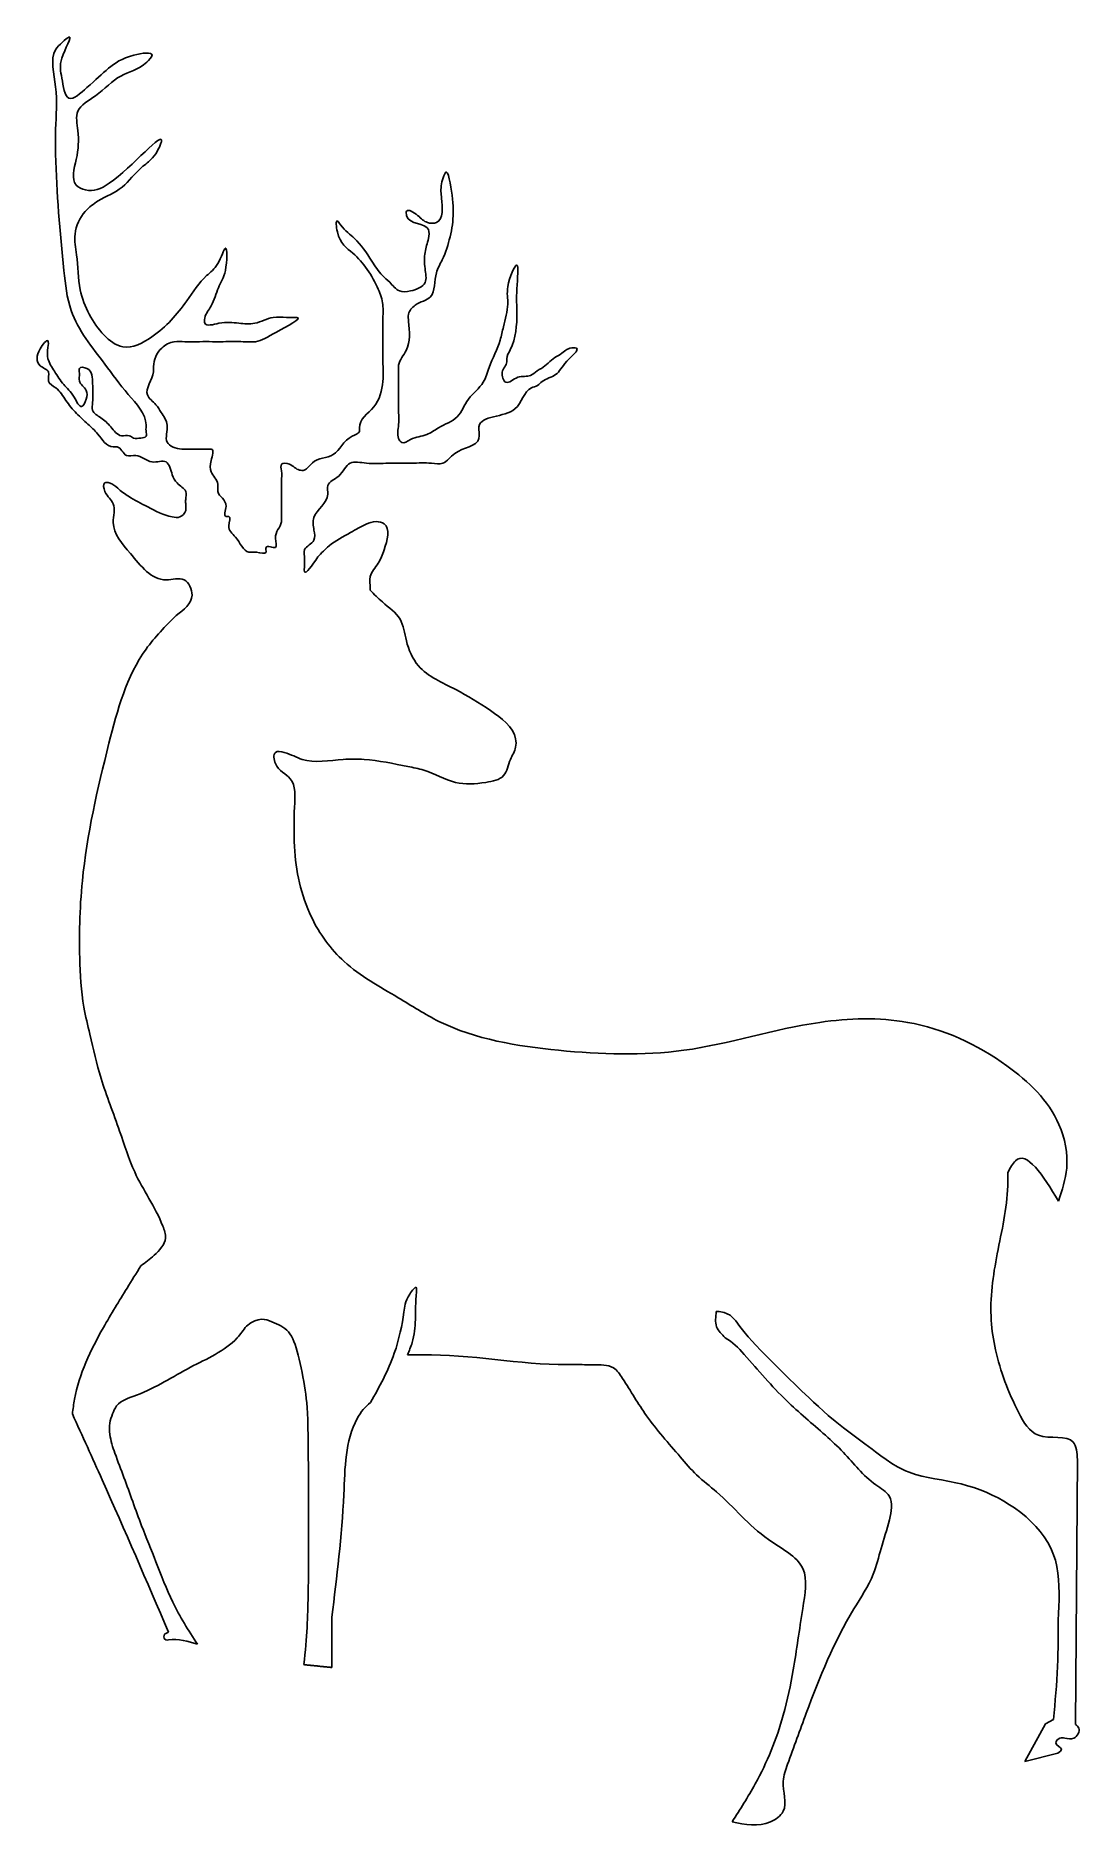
# Model space of a CAD drawing. Header units: millimetres. Extents: x -1.1 to 11.5, y -3.5 to 18.2.
import ezdxf

# ---------------------------------------------------------------- set-up
doc = ezdxf.new("R2010")
doc.units = ezdxf.units.MM

msp = doc.modelspace()

# ---------------------------------------------------------------- linework, layer by layer
for p, q in [((7.228, 2.732), (7.168, 2.743)), ((7.302, 2.7), (7.228, 2.732)), ((7.372, 2.632), (7.302, 2.7)), ((7.421, 2.564), (7.372, 2.632)), ((7.469, 2.501), (7.421, 2.564)), ((7.52, 2.439), (7.469, 2.501)), ((7.573, 2.38), (7.52, 2.439)), ((7.604, 2.346), (7.573, 2.38)), ((7.681, 2.264), (7.604, 2.346)), ((7.737, 2.206), (7.681, 2.264)), ((7.793, 2.149), (7.737, 2.206)), ((7.849, 2.093), (7.793, 2.149)), ((7.906, 2.036), (7.849, 2.093)), ((7.964, 1.98), (7.906, 2.036)), ((8.021, 1.924), (7.964, 1.98)), ((8.079, 1.869), (8.021, 1.924)), ((8.137, 1.813), (8.079, 1.869)), ((8.17, 1.781), (8.137, 1.813)), ((8.253, 1.702), (8.17, 1.781)), ((8.312, 1.647), (8.253, 1.702)), ((8.371, 1.593), (8.312, 1.647)), ((8.43, 1.539), (8.371, 1.593)), ((8.49, 1.486), (8.43, 1.539)), ((8.574, 1.416), (8.49, 1.486)), ((8.612, 1.384), (8.574, 1.416)), ((8.675, 1.335), (8.612, 1.384)), ((8.738, 1.286), (8.675, 1.335)), ((8.802, 1.238), (8.738, 1.286)), ((8.867, 1.191), (8.802, 1.238)), ((8.931, 1.143), (8.867, 1.191)), ((9.021, 1.077), (8.931, 1.143)), ((9.061, 1.047), (9.021, 1.077)), ((9.126, 0.998), (9.061, 1.047)), ((9.191, 0.951), (9.126, 0.998)), ((9.258, 0.906), (9.191, 0.951)), ((9.326, 0.865), (9.258, 0.906)), ((11.505, 0.951), (11.481, -2.253)), ((9.422, 0.817), (9.326, 0.865)), ((9.469, 0.798), (9.422, 0.817)), ((9.544, 0.772), (9.469, 0.798)), ((9.621, 0.752), (9.544, 0.772)), ((9.699, 0.734), (9.621, 0.752)), ((9.778, 0.719), (9.699, 0.734)), ((9.858, 0.705), (9.778, 0.719)), ((9.937, 0.69), (9.858, 0.705)), ((10.054, 0.667), (9.937, 0.69)), ((10.096, 0.657), (10.054, 0.667)), ((10.173, 0.636), (10.096, 0.657)), ((10.25, 0.613), (10.173, 0.636)), ((10.326, 0.586), (10.25, 0.613)), ((10.4, 0.556), (10.326, 0.586)), ((10.473, 0.523), (10.4, 0.556)), ((10.545, 0.487), (10.473, 0.523)), ((10.615, 0.448), (10.545, 0.487)), ((10.684, 0.405), (10.615, 0.448)), ((10.741, 0.367), (10.684, 0.405)), ((10.818, 0.31), (10.741, 0.367)), ((10.882, 0.257), (10.818, 0.31)), ((10.942, 0.201), (10.882, 0.257)), ((11, 0.142), (10.942, 0.201)), ((11.053, 0.08), (11, 0.142)), ((11.101, 0.016), (11.053, 0.08)), ((11.145, -0.051), (11.101, 0.016)), ((11.182, -0.121), (11.145, -0.051)), ((11.208, -0.18), (11.182, -0.121)), ((11.237, -0.267), (11.208, -0.18)), ((11.255, -0.344), (11.237, -0.267)), ((11.268, -0.422), (11.255, -0.344)), ((11.276, -0.501), (11.268, -0.422)), ((11.28, -0.581), (11.276, -0.501)), ((11.282, -0.663), (11.28, -0.581)), ((11.275, -0.909), (11.278, -0.827)), ((11.278, -0.827), (11.281, -0.745)), ((11.281, -0.745), (11.282, -0.663)), ((11.269, -1.105), (11.272, -0.991)), ((11.272, -0.991), (11.275, -0.909)), ((11.269, -1.153), (11.269, -1.105)), ((11.269, -1.233), (11.269, -1.153)), ((11.269, -1.325), (11.269, -1.233)), ((2.483, -1.487), (2.483, -1.564)), ((11.263, -1.552), (11.266, -1.472)), ((11.266, -1.472), (11.268, -1.393)), ((11.268, -1.393), (11.269, -1.325)), ((11.249, -1.792), (11.254, -1.712)), ((11.254, -1.712), (11.259, -1.632)), ((11.259, -1.632), (11.263, -1.552)), ((11.236, -1.952), (11.242, -1.872)), ((11.242, -1.872), (11.249, -1.792)), ((11.214, -2.192), (11.221, -2.112)), ((11.221, -2.112), (11.229, -2.032)), ((11.229, -2.032), (11.236, -1.952)), ((10.869, -2.7), (11.116, -2.247)), ((11.116, -2.247), (11.214, -2.192)), ((11.267, -2.602), (10.869, -2.7))]:
    msp.add_line(p, q)
for points in [[(0.601, 11.167), (0.792, 11.412), (0.696, 11.598), (0.478, 11.598), (0.046, 11.918), (-0.161, 12.292), (-0.161, 12.518), (-0.262, 12.666), (-0.262, 12.773), (-0.209, 12.773), (-0.107, 12.706), (0.024, 12.609), (0.256, 12.481), (0.553, 12.359), (0.644, 12.359), (0.715, 12.437), (0.715, 12.521), (0.715, 12.571), (0.715, 12.666), (0.61, 12.77), (0.553, 12.868), (0.478, 13.025), (0.308, 13.025), (0.111, 13.103), (-0.001, 13.103), (-0.113, 13.208), (-0.163, 13.208), (-0.35, 13.364), (-0.469, 13.483), (-0.605, 13.612), (-0.734, 13.768), (-0.856, 13.92), (-0.944, 14.002), (-0.944, 14.11), (-1.046, 14.189), (-1.046, 14.393), (-0.951, 14.491), (-0.951, 14.41), (-0.951, 14.274), (-0.873, 14.122), (-0.761, 13.962), (-0.635, 13.81), (-0.544, 13.694), (-0.489, 13.783), (-0.489, 13.891), (-0.571, 14.003), (-0.571, 14.098), (-0.571, 14.156), (-0.479, 14.156), (-0.411, 13.972), (-0.411, 13.745), (-0.411, 13.65), (-0.313, 13.559), (-0.191, 13.45), (-0.062, 13.342), (0.033, 13.342), (0.085, 13.314), (0.174, 13.314), (0.236, 13.335), (0.236, 13.401), (0.236, 13.474), (0.021, 13.841), (-0.264, 14.209), (-0.67, 14.857), (-0.758, 15.34), (-0.859, 16.748), (-0.859, 17.051), (-0.859, 17.565), (-0.859, 18.012), (-0.776, 18.105), (-0.697, 18.167), (-0.783, 17.912), (-0.783, 17.668), (-0.697, 17.427), (-0.48, 17.554), (-0.219, 17.788), (0.088, 17.947), (0.308, 17.947), (0.243, 17.861), (-0.071, 17.695), (-0.377, 17.455), (-0.59, 17.269), (-0.59, 17.035), (-0.609, 16.686), (-0.609, 16.375), (-0.498, 16.317), (-0.21, 16.397), (0.421, 16.899), (0.315, 16.704), (0.182, 16.589), (-0.055, 16.35), (-0.343, 16.184), (-0.5, 16.057), (-0.624, 15.783), (-0.605, 15.532), (-0.561, 15.108), (-0.451, 14.811), (-0.272, 14.56), (-0.045, 14.417), (0.307, 14.538), (0.729, 14.975), (0.968, 15.279), (1.104, 15.425), (1.195, 15.612), (1.195, 15.341), (1.111, 15.132), (1.023, 14.912), (0.946, 14.766), (0.946, 14.703), (1.118, 14.703), (1.36, 14.703), (1.551, 14.703), (1.775, 14.773), (1.936, 14.773), (2.01, 14.773), (2.061, 14.773), (1.812, 14.597), (1.559, 14.48), (1.412, 14.48), (1.17, 14.48), (1.038, 14.48), (0.883, 14.48), (0.704, 14.48), (0.575, 14.48), (0.425, 14.403), (0.326, 14.179), (0.326, 14.117), (0.252, 13.835), (0.355, 13.717), (0.418, 13.624), (0.491, 13.47), (0.491, 13.264), (0.667, 13.18), (0.77, 13.18), (0.898, 13.18), (1.001, 13.18), (1.023, 13.18), (1.023, 13.041), (1.023, 12.905), (1.104, 12.755), (1.104, 12.667), (1.203, 12.487), (1.203, 12.366), (1.236, 12.366), (1.236, 12.253), (1.317, 12.116), (1.478, 11.933), (1.573, 11.933), (1.687, 11.933), (1.687, 11.991), (1.801, 11.991), (1.801, 12.098), (1.874, 12.299), (1.874, 12.376), (1.874, 12.534), (1.874, 12.706), (1.874, 12.794), (1.874, 12.919), (1.874, 12.996), (1.97, 12.996), (2.091, 12.926), (2.149, 12.926), (2.248, 13.014), (2.498, 13.113), (2.729, 13.337), (2.817, 13.395), (2.817, 13.436), (2.99, 13.69), (3.1, 13.998), (3.1, 14.281), (3.1, 14.644), (3.1, 14.744), (3.1, 14.928), (3.045, 15.114), (2.739, 15.55), (2.55, 15.809), (2.55, 15.94), (2.589, 15.894), (2.757, 15.729), (2.967, 15.455), (3.093, 15.283), (3.183, 15.2), (3.3, 15.094), (3.434, 15.094), (3.611, 15.195), (3.611, 15.366), (3.611, 15.561), (3.652, 15.729), (3.652, 15.837), (3.388, 16.003), (3.388, 16.058), (3.521, 16.007), (3.639, 15.922), (3.751, 15.922), (3.811, 16.215), (3.811, 16.39), (3.869, 16.533), (3.913, 16.404), (3.913, 15.748), (3.819, 15.471), (3.749, 15.314), (3.676, 15.024), (3.492, 14.922), (3.411, 14.812), (3.411, 14.724), (3.382, 14.374), (3.291, 14.196), (3.291, 14.115), (3.291, 14.031), (3.291, 13.966), (3.291, 13.687), (3.291, 13.623), (3.291, 13.472), (3.291, 13.309), (3.329, 13.26), (3.434, 13.296), (3.633, 13.355), (3.772, 13.437), (4.001, 13.572), (4.135, 13.784), (4.315, 13.99), (4.387, 14.169), (4.52, 14.5), (4.559, 14.659), (4.612, 14.935), (4.612, 15.147), (4.722, 15.407), (4.722, 15.121), (4.722, 14.824), (4.641, 14.38), (4.6, 14.272), (4.6, 14.236), (4.545, 14.111), (4.589, 13.989), (4.733, 14.049), (4.887, 14.071), (4.967, 14.127), (5.019, 14.157), (5.18, 14.287), (5.267, 14.34), (5.328, 14.386), (5.364, 14.4), (5.444, 14.4), (5.326, 14.243), (5.19, 14.081), (5.027, 13.997), (4.971, 13.951), (4.898, 13.921), (4.699, 13.666), (4.263, 13.451), (4.263, 13.308), (3.97, 13.128), (3.827, 13.009), (3.689, 13.009), (3.45, 13.009), (3.265, 13.009), (3.17, 13.009), (2.901, 13.009), (2.704, 13.009), (2.566, 12.854), (2.435, 12.74), (2.435, 12.633), (2.267, 12.352), (2.267, 12.197), (2.267, 12.078), (2.154, 11.964), (2.154, 11.845), (2.154, 11.696), (2.315, 11.875)], [(2.315, 11.875), (2.45, 12.009), (2.71, 12.171), (2.898, 12.272), (3.018, 12.303), (3.116, 12.277), (3.116, 11.961), (3.044, 11.799), (2.948, 11.637), (2.948, 11.495), (2.948, 11.472)], [(2.948, 11.472), (3.095, 11.33), (3.308, 11.122), (3.385, 10.86), (3.531, 10.559), (3.982, 10.27), (4.402, 10.016), (4.707, 9.673), (4.707, 9.573), (4.644, 9.424), (4.562, 9.23), (4.347, 9.147), (3.978, 9.147), (3.596, 9.294), (3.404, 9.339), (2.874, 9.424), (2.622, 9.424), (2.126, 9.424), (1.907, 9.51), (1.801, 9.51), (1.801, 9.374), (1.981, 9.191), (2.031, 8.846)], [(0.173, 3.296), (0.332, 3.424), (0.47, 3.633), (0.438, 3.778), (0.098, 4.432), (-0.084, 4.928), (-0.308, 5.565), (-0.445, 6.099), (-0.516, 6.425), (-0.567, 7.026), (-0.567, 7.442), (-0.535, 7.956), (-0.213, 9.621), (0.235, 10.759), (0.601, 11.167)], [(2.031, 8.846), (2.031, 8.37), (2.237, 7.516), (2.634, 6.978), (3.286, 6.541), (3.779, 6.255), (5.226, 5.905), (6.742, 5.905), (8.387, 6.243), (9.449, 6.243), (10.65, 5.718), (11.28, 5.007), (11.374, 4.479), (11.276, 4.081)], [(11.276, 4.081), (10.754, 4.568), (10.661, 4.426)], [(10.661, 4.426), (10.661, 4.265), (10.534, 3.443), (10.461, 2.637), (10.513, 2.281), (10.795, 1.518), (11.033, 1.246), (11.453, 1.164), (11.505, 0.951)], [(-0.656, 1.504), (-0.63, 1.682), (-0.281, 2.55), (0.006, 3.027), (0.173, 3.296)], [(3.398, 2.219), (3.455, 2.367), (3.506, 2.981), (3.506, 3.032), (3.425, 2.952), (3.354, 2.734), (3.239, 2.239), (2.95, 1.642)], [(7.244, 2.425), (7.139, 2.56), (7.135, 2.744)], [(1.449, 2.568), (1.337, 2.424), (0.773, 2.069), (0.121, 1.732), (-0.121, 1.601), (-0.17, 1.505), (-0.203, 1.394), (-0.203, 1.256), (-0.141, 1.028), (-0.032, 0.735), (0.182, 0.151), (0.355, -0.284), (0.558, -0.772), (0.856, -1.283)], [(6.699, 0.986), (6.29, 1.483), (6, 1.935), (5.89, 2.061), (5.643, 2.099), (5.437, 2.103)], [(2.95, 1.642), (2.863, 1.557), (2.791, 1.45), (2.628, 0.531), (2.483, -0.955)], [(0.508, -1.138), (-0.295, 0.706), (-0.656, 1.504)], [(6.699, 0.986), (6.897, 0.766), (7.139, 0.56), (7.766, -0.015), (8.181, -0.366), (8.181, -0.851), (8.066, -1.592), (7.945, -2.143), (7.606, -2.973), (7.325, -3.433)], [(2.483, -0.955), (2.483, -1.564)], [(0.856, -1.283), (0.506, -1.231), (0.475, -1.231), (0.453, -1.176), (0.508, -1.138)], [(11.481, -2.253), (11.521, -2.297), (11.46, -2.42), (11.352, -2.42), (11.292, -2.42), (11.243, -2.48), (11.311, -2.554), (11.267, -2.602)]]:
    msp.add_spline(points, degree=3)
for points, degree in [([(2.146, -1.53), (2.182, -1.204), (2.201, -0.656), (2.201, -0.105), (2.201, 1.436), (2.171, 1.767), (2.077, 2.249), (1.977, 2.528), (1.761, 2.616), (1.601, 2.686), (1.449, 2.568)], 3), ([(7.168, 2.743), (7.157, 2.743), (7.146, 2.744), (7.135, 2.744)], 3), ([(2.483, -1.564), (2.146, -1.53)], 1)]:
    msp.add_open_spline(points, degree=degree)
for points, knots in [([(7.325, -3.433), (7.484, -3.465), (7.711, -3.51), (8.028, -3.279), (7.905, -2.984), (8.049, -2.594), (8.302, -1.889), (8.619, -1.102), (9.036, -0.494), (9.128, -0.107), (9.227, 0.182), (9.286, 0.514), (8.948, 0.702), (8.74, 0.985), (8.375, 1.322), (7.936, 1.683), (7.583, 2.104), (7.33, 2.38), (7.244, 2.425)], [0, 0, 0, 0, 0.466549, 0.666141, 1.030118, 1.243332, 1.901521, 3.28718, 3.771051, 4.092765, 4.456845, 4.739152, 4.955089, 5.509238, 5.810262, 6.440193, 7.200542, 7.49882, 7.49882, 7.49882, 7.49882]), ([(5.437, 2.103), (4.862, 2.082), (4.217, 2.225), (3.536, 2.219), (3.439, 2.219), (3.398, 2.219)], [0.0618583, 0.0618583, 0.0618583, 0.0618583, 0.5111435, 0.5536561, 0.5855405, 0.5855405, 0.5855405, 0.5855405])]:
    msp.add_open_spline(points, degree=3, knots=knots)

doc.saveas('drawing.dxf')
